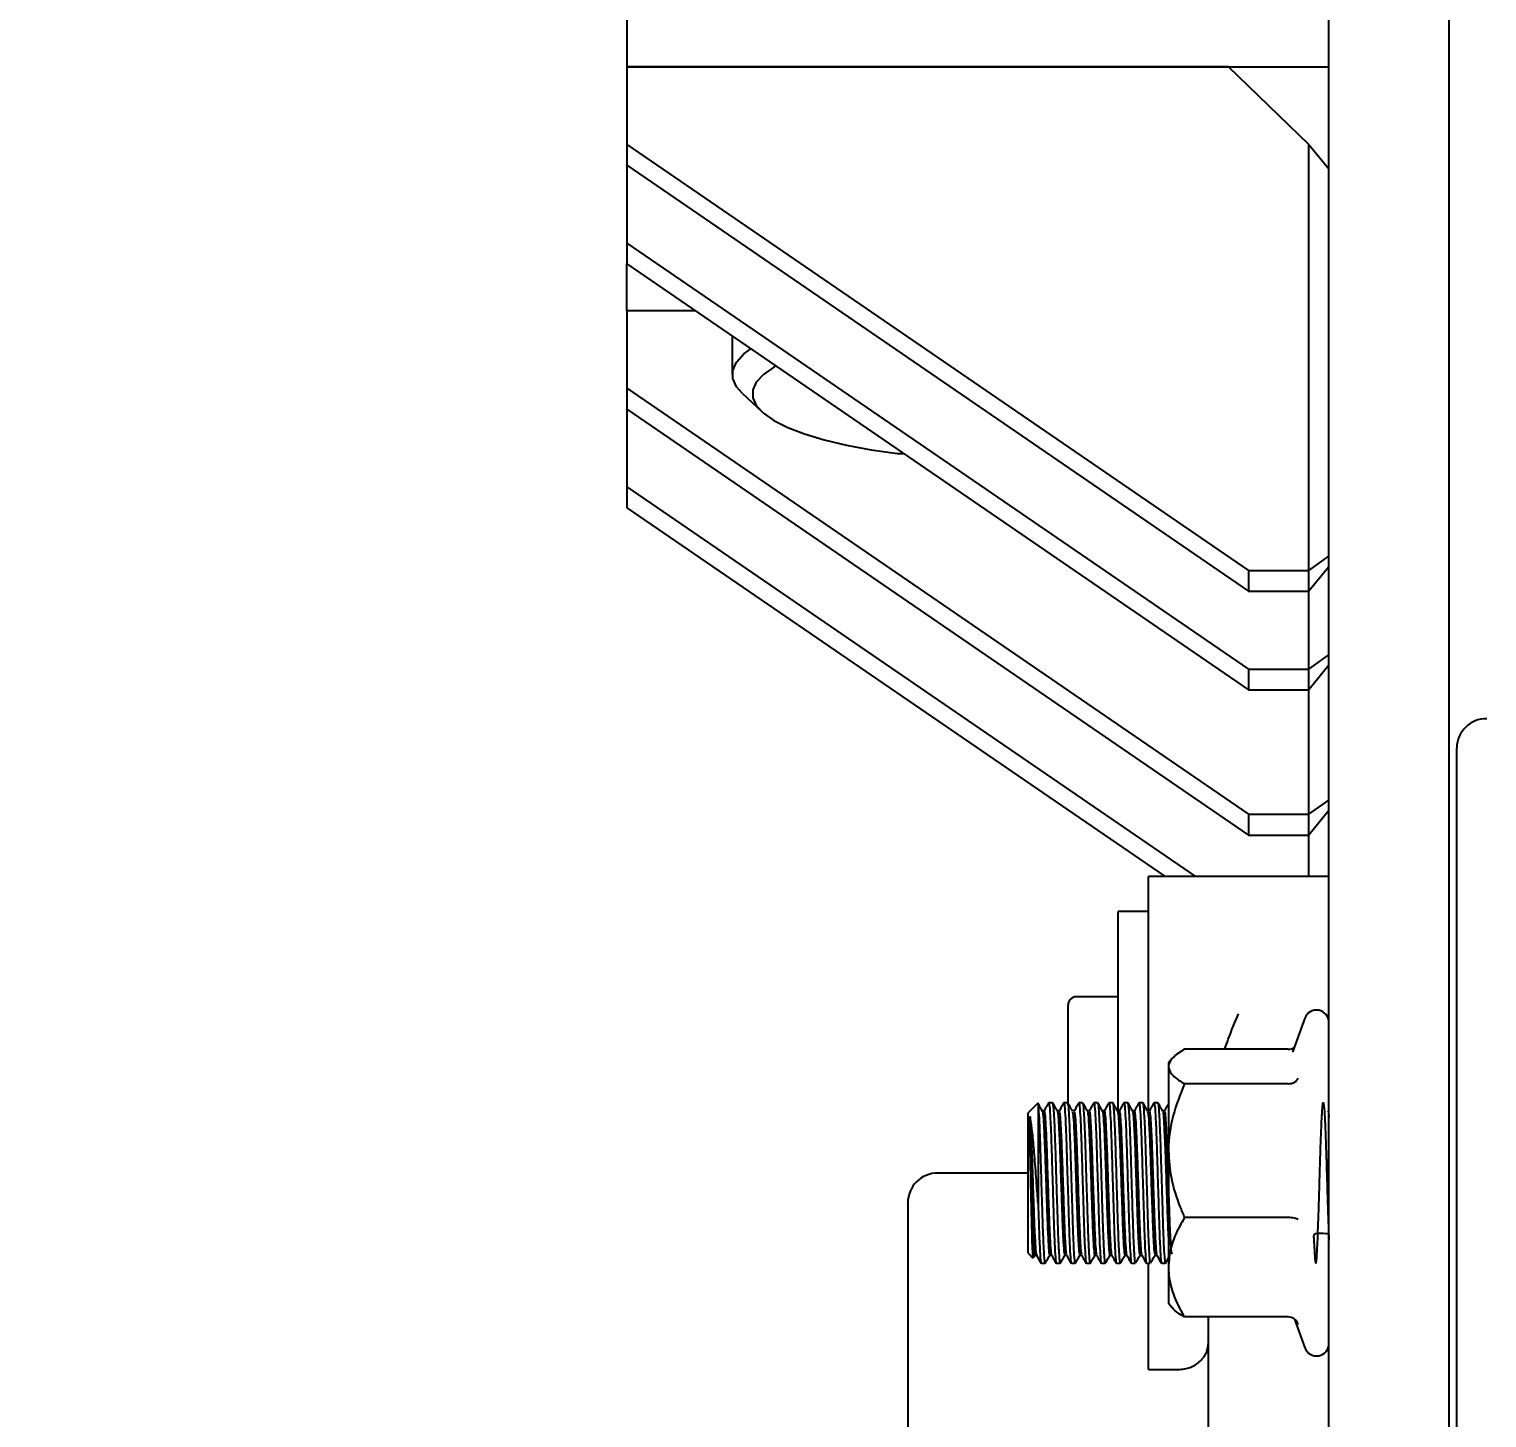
# Model space of a CAD drawing. Header units: millimetres. Extents: x 160 to 8396, y -16 to 5840.
# Drawn here: x 3137.6 to 3283, y 4856.1 to 4994.6 of the extents above; entities that cross this region are included whole.
import ezdxf

# ---------------------------------------------------------------- set-up
doc = ezdxf.new("R2010")
doc.units = ezdxf.units.MM
doc.header["$LTSCALE"] = 20
doc.styles.add('SLDTEXTSTYLE1', font='TXT', dxfattribs={"width": 0.605})
doc.dimstyles.new('SLDDIMSTYLE1', dxfattribs={"dimtxt": 70, "dimasz": 60, "dimexe": 0, "dimexo": 0.0625, "dimgap": 17.5, "dimtad": 2, "dimdec": 0, "dimrnd": 1e-09, "dimzin": 12, "dimdsep": 46, "dimtxsty": 'SLDTEXTSTYLE1', "dimsah": 1, "dimcen": 0.09, "dimadec": 0, "dimazin": 3, "dimtol": 1, "dimtfac": 1, "dimtdec": 3, "dimtofl": 0, "dimtmove": 0, "dimatfit": 3, "dimfxl": 0, "dimfrac": 2, "dimtolj": 1, "dimarcsym": 0})

# ---------------------------------------------------------------- blocks, each defined once
blk = doc.blocks.new('_D_9')
at = {"color": 7, "linetype": 'Continuous', "lineweight": 0}
for p, q in [((4574.2, 5069.25), (4574.2, 1335.28)), ((2992.21, 3609.87), (2992.21, 1335.28)), ((4574.2, 1355.28), (2992.21, 1355.28))]:
    blk.add_line(p, q, dxfattribs=at)
at = {"color": 7, "linetype": 'Continuous', "lineweight": 18}
for points in [[(2992.21, 1355.28), (3052.21, 1345.28), (3052.21, 1365.28)], [(4574.2, 1355.28), (4514.2, 1365.28), (4514.2, 1345.28)]]:
    blk.add_solid(points, dxfattribs=at)
at = {"color": 7, "linetype": 'Continuous', "lineweight": 18, "char_height": 70, "attachment_point": 1, "style": 'SLDTEXTSTYLE1'}
for s, insert in [('1582', (3644.82, 1445.51)), ('*', (3842.08, 1445.51))]:
    blk.add_mtext(s, dxfattribs=dict(at, insert=insert))

msp = doc.modelspace()

# ---------------------------------------------------------------- linework, layer by layer
at = {"color": 7, "linetype": 'Continuous', "lineweight": 25}
for p, q in [((3267.2, 4721.75), (3267.2, 5001.87)), ((3279.2, 4721.75), (3279.2, 5001.87)), ((3197.2, 5000.48), (3197.2, 4990.82)), ((3197.2, 4990.82), (3197.2, 4983.1)), ((3257.2, 4990.82), (3197.2, 4990.82)), ((3197.2, 4990.82), (3267.2, 4990.82)), ((3265.2, 4983.1), (3257.2, 4990.82)), ((3197.2, 4983.1), (3197.2, 4981.03)), ((3197.2, 4983.1), (3259.2, 4940.6)), ((3265.2, 4940.6), (3265.2, 4983.1)), ((3265.2, 4983.1), (3267.2, 4980.65)), ((3197.2, 4981.03), (3259.2, 4938.53)), ((3197.2, 4980.99), (3197.2, 4981.03)), ((3197.2, 4980.99), (3197.2, 4973.26)), ((3197.26, 4980.99), (3197.2, 4980.99)), ((3197.2, 4973.26), (3259.2, 4930.76)), ((3197.2, 4973.26), (3197.2, 4971.19)), ((3197.2, 4971.19), (3259.2, 4928.69)), ((3197.2, 4966.5), (3197.2, 4971.19)), ((3197.2, 4966.5), (3197.2, 4958.77)), ((3204.05, 4966.5), (3197.2, 4966.5)), ((3207.7, 4963.99), (3207.7, 4960.15)), ((3197.2, 4958.77), (3197.2, 4956.7)), ((3197.2, 4958.77), (3259.2, 4916.27)), ((3208.71, 4958.24), (3210.64, 4956.45)), ((3197.2, 4956.7), (3259.2, 4914.2)), ((3197.2, 4956.66), (3197.2, 4956.7)), ((3197.2, 4956.66), (3197.2, 4948.93)), ((3197.26, 4956.66), (3197.2, 4956.66)), ((3224.19, 4952.27), (3224.81, 4952.27)), ((3197.2, 4948.93), (3253.89, 4910.07)), ((3197.2, 4948.93), (3197.2, 4946.86)), ((3197.2, 4946.86), (3250.87, 4910.07)), ((3265.2, 4940.6), (3267.2, 4942.01)), ((3259.2, 4940.6), (3259.2, 4938.53)), ((3259.2, 4940.6), (3265.2, 4940.6)), ((3267.2, 4940.97), (3265.2, 4938.53)), ((3265.2, 4938.53), (3265.2, 4940.6)), ((3259.2, 4938.53), (3265.2, 4938.53)), ((3265.2, 4930.76), (3265.2, 4938.53)), ((3265.2, 4930.76), (3267.2, 4932.18)), ((3267.2, 4931.14), (3265.2, 4928.69)), ((3259.2, 4930.76), (3265.2, 4930.76)), ((3259.2, 4930.76), (3259.2, 4928.69)), ((3265.2, 4928.69), (3265.2, 4930.76)), ((3259.2, 4928.69), (3265.2, 4928.69)), ((3265.2, 4916.27), (3265.2, 4928.69)), ((3279.95, 4587.72), (3279.95, 4922.9)), ((3265.2, 4916.27), (3267.2, 4917.68)), ((3267.2, 4916.65), (3265.2, 4914.2)), ((3259.2, 4916.27), (3259.2, 4914.2)), ((3259.2, 4916.27), (3265.2, 4916.27)), ((3265.2, 4914.2), (3265.2, 4916.27)), ((3259.2, 4914.2), (3265.2, 4914.2)), ((3265.2, 4910.07), (3265.2, 4914.2)), ((3267.2, 4910.07), (3249.2, 4910.07)), ((3249.2, 4886.57), (3249.2, 4910.07)), ((3249.2, 4906.57), (3246.2, 4906.57)), ((3246.2, 4886.62), (3246.2, 4906.57)), ((3246.2, 4898.07), (3242, 4898.07)), ((3241.2, 4887.38), (3241.2, 4897.27)), ((3264.8, 4895.92), (3263.58, 4892.56)), ((3251.56, 4891.91), (3251.2, 4891.49)), ((3263.15, 4892.84), (3252.8, 4892.84)), ((3251.2, 4891.49), (3251.2, 4891.11)), ((3251.2, 4891.11), (3251.2, 4882.71)), ((3263.15, 4889.39), (3252.8, 4889.39)), ((3238.11, 4887.39), (3237.2, 4886.49)), ((3239.64, 4887.49), (3239.27, 4887.49)), ((3241.14, 4887.49), (3240.77, 4887.49)), ((3242.64, 4887.49), (3242.27, 4887.49)), ((3244.14, 4887.49), (3243.77, 4887.49)), ((3245.64, 4887.49), (3245.27, 4887.49)), ((3247.14, 4887.49), (3246.77, 4887.49)), ((3248.64, 4887.49), (3248.27, 4887.49)), ((3250.14, 4887.49), (3249.77, 4887.49)), ((3237.2, 4872.49), (3237.2, 4886.49)), ((3238.2, 4887.22), (3238.21, 4887.19)), ((3238.8, 4886.68), (3238.62, 4886.68)), ((3240.3, 4886.68), (3240.12, 4886.68)), ((3241.8, 4886.68), (3241.62, 4886.68)), ((3243.3, 4886.68), (3243.12, 4886.68)), ((3244.8, 4886.68), (3244.62, 4886.68)), ((3246.3, 4886.68), (3246.12, 4886.68)), ((3247.8, 4886.68), (3247.62, 4886.68)), ((3249.3, 4886.68), (3249.12, 4886.68)), ((3250.8, 4886.68), (3250.62, 4886.68)), ((3251.2, 4882.71), (3251.2, 4871.09)), ((3237.2, 4880.49), (3228.2, 4880.49)), ((3238.2, 4877.44), (3238.21, 4877.34)), ((3263.15, 4876.04), (3252.8, 4876.04)), ((3237.2, 4872.49), (3237.65, 4872.04)), ((3237.74, 4872.08), (3237.87, 4872.31)), ((3237.86, 4872.3), (3238.04, 4872.3)), ((3238.52, 4871.49), (3238.89, 4871.49)), ((3239.36, 4872.3), (3239.54, 4872.3)), ((3240.02, 4871.49), (3240.39, 4871.49)), ((3240.86, 4872.3), (3241.04, 4872.3)), ((3241.52, 4871.49), (3241.89, 4871.49)), ((3242.36, 4872.3), (3242.54, 4872.3)), ((3243.02, 4871.49), (3243.39, 4871.49)), ((3243.86, 4872.3), (3244.04, 4872.3)), ((3244.52, 4871.49), (3244.89, 4871.49)), ((3245.36, 4872.3), (3245.54, 4872.3)), ((3246.02, 4871.49), (3246.39, 4871.49)), ((3246.86, 4872.3), (3247.04, 4872.3)), ((3247.52, 4871.49), (3247.89, 4871.49)), ((3248.36, 4872.3), (3248.54, 4872.3)), ((3249.02, 4871.49), (3249.39, 4871.49)), ((3249.2, 4860.89), (3249.2, 4871.49)), ((3249.86, 4872.3), (3250.04, 4872.3)), ((3250.52, 4871.49), (3250.89, 4871.49)), ((3251.2, 4871.09), (3251.2, 4867.49)), ((3251.2, 4867.49), (3251.56, 4867.07)), ((3263.15, 4866.14), (3252.8, 4866.14)), ((3255.2, 4797.13), (3255.2, 4866.14)), ((3263.76, 4865.92), (3264.8, 4863.05)), ((3249.2, 4860.89), (3252.2, 4860.89))]:
    msp.add_line(p, q, dxfattribs=at)
at = {"color": 7, "linetype": 'Continuous', "lineweight": 25, "flags": 128}
for points in [[(3208.71, 4958.24), (3208.12, 4958.91), (3207.75, 4959.74), (3207.75, 4960.56), (3208.12, 4961.39), (3208.86, 4962.19), (3209.56, 4962.72)], [(3212.07, 4961), (3211.86, 4960.87), (3210.81, 4960.14), (3210.1, 4959.38), (3209.75, 4958.61), (3209.75, 4957.83), (3210.1, 4957.05), (3210.81, 4956.29), (3211.86, 4955.56), (3213.23, 4954.87), (3214.92, 4954.22), (3216.88, 4953.63), (3219.11, 4953.1), (3221.55, 4952.64), (3224.19, 4952.27)]]:
    msp.add_lwpolyline(points, dxfattribs=at)
at = {"color": 7, "linetype": 'Continuous', "lineweight": 25}
for centre, radius, start, end in [((3282.9, 4922.85), 2.95, 89.0242, 178.9898), ((3242, 4897.27), 0.8, 90, 180), ((3265.97, 4895.5), 1.24, 0, 160), ((3228.2, 4877.49), 3, 90, 180), ((3265.97, 4863.48), 1.24, 200, 0)]:
    msp.add_arc(centre, radius, start, end, dxfattribs=at)
for points, knots in [([(3256.81, 4892.84), (3256.93, 4893.17), (3257.35, 4894.37), (3257.83, 4895.53), (3258.18, 4896.36)], [0, 0, 0, 0, 0.275969, 1, 1, 1, 1]), ([(3252.8, 4892.84), (3252.38, 4892.57), (3251.53, 4892.02), (3251.21, 4891.43), (3251.2, 4891.12), (3251.2, 4891.11)], [0, 0, 0, 0, 0.484341, 0.986327, 1, 1, 1, 1]), ([(3263.15, 4892.84), (3263.25, 4892.85), (3263.46, 4892.87), (3263.67, 4892.97), (3263.75, 4893.05), (3263.76, 4893.06)], [0, 0, 0, 0, 0.47467, 0.947393, 1, 1, 1, 1]), ([(3251.2, 4891.11), (3251.26, 4890.87), (3251.39, 4890.38), (3252.11, 4889.81), (3252.65, 4889.48), (3252.8, 4889.39)], [0, 0, 0, 0, 0.4062912, 0.8272677, 1, 1, 1, 1]), ([(3252.8, 4889.39), (3252.38, 4888.35), (3251.53, 4886.24), (3251.21, 4883.93), (3251.2, 4882.75), (3251.2, 4882.71)], [0, 0, 0, 0, 0.484341, 0.9863269, 1, 1, 1, 1]), ([(3263.15, 4889.39), (3263.25, 4889.4), (3263.47, 4889.41), (3263.76, 4889.53), (3263.99, 4889.71), (3264.11, 4889.86), (3264.15, 4889.94), (3264.15, 4889.94)], [0, 0, 0, 0, 0.236115, 0.471262, 0.732239, 0.995156, 1, 1, 1, 1]), ([(3238.62, 4886.67), (3238.54, 4886.8), (3238.38, 4887.08), (3238.23, 4887.35), (3238.15, 4887.49)], [0, 0, 0, 0, 0.4999765, 1, 1, 1, 1]), ([(3238.16, 4887.34), (3238.17, 4887.38), (3238.18, 4887.45), (3238.2, 4887.29), (3238.2, 4887.22)], [0, 0, 0, 0, 0.544607, 1, 1, 1, 1]), ([(3239.27, 4887.48), (3239.2, 4887.35), (3239.04, 4887.08), (3238.88, 4886.81), (3238.8, 4886.67)], [0, 0, 0, 0, 0.49995, 1, 1, 1, 1]), ([(3239.27, 4887.42), (3239.27, 4887.44), (3239.3, 4887.57), (3239.36, 4886.97), (3239.44, 4885.62), (3239.52, 4883.56), (3239.59, 4881.08), (3239.66, 4878.93), (3239.72, 4877.05), (3239.77, 4875.27), (3239.84, 4873.35), (3239.92, 4872.01), (3239.98, 4871.41), (3240.01, 4871.54), (3240.02, 4871.56)], [0, 0, 0, 0, 0.0205018, 0.1255115, 0.2284683, 0.333705, 0.4369741, 0.5415349, 0.5864419, 0.6668103, 0.7707027, 0.8757126, 0.9786693, 1, 1, 1, 1]), ([(3240.12, 4886.66), (3240.05, 4886.8), (3239.89, 4887.07), (3239.73, 4887.35), (3239.65, 4887.48)], [0, 0, 0, 0, 0.499969, 1, 1, 1, 1]), ([(3239.65, 4887.41), (3239.68, 4887.35), (3239.7, 4887.25), (3239.74, 4886.76), (3239.77, 4886.35), (3239.81, 4885.68), (3239.85, 4884.71), (3239.89, 4883.48), (3239.93, 4882.44), (3239.96, 4881.34), (3240, 4879.84), (3240.06, 4878.11), (3240.11, 4876.43), (3240.16, 4875.01), (3240.2, 4873.98), (3240.23, 4873.3), (3240.25, 4872.9), (3240.29, 4872.21), (3240.34, 4871.55), (3240.38, 4871.58), (3240.39, 4871.59)], [0, 0, 0, 0, 0.086121, 0.1215556, 0.1569904, 0.1924405, 0.266097, 0.3261829, 0.372672, 0.4055692, 0.4664116, 0.5574484, 0.6144454, 0.6790104, 0.7511346, 0.7769079, 0.8035251, 0.8309862, 0.9366858, 1, 1, 1, 1]), ([(3240.77, 4887.48), (3240.7, 4887.35), (3240.54, 4887.08), (3240.38, 4886.81), (3240.3, 4886.67)], [0, 0, 0, 0, 0.4998917, 1, 1, 1, 1]), ([(3240.77, 4887.42), (3240.77, 4887.44), (3240.8, 4887.57), (3240.86, 4886.97), (3240.94, 4885.62), (3241.02, 4883.56), (3241.09, 4881.08), (3241.16, 4878.93), (3241.22, 4877.05), (3241.27, 4875.27), (3241.34, 4873.35), (3241.42, 4872.01), (3241.48, 4871.41), (3241.51, 4871.54), (3241.52, 4871.56)], [0, 0, 0, 0, 0.020502, 0.125512, 0.228468, 0.333705, 0.436974, 0.541535, 0.586442, 0.66681, 0.770703, 0.875713, 0.978669, 1, 1, 1, 1]), ([(3241.62, 4886.67), (3241.54, 4886.8), (3241.39, 4887.08), (3241.23, 4887.35), (3241.15, 4887.49)], [0, 0, 0, 0, 0.4999642, 1, 1, 1, 1]), ([(3241.15, 4887.38), (3241.17, 4887.36), (3241.21, 4887.29), (3241.28, 4886.23), (3241.36, 4884.45), (3241.42, 4882.57), (3241.47, 4881.09), (3241.51, 4879.78), (3241.56, 4878.03), (3241.63, 4875.86), (3241.7, 4873.78), (3241.78, 4872.17), (3241.85, 4871.48), (3241.88, 4871.52), (3241.89, 4871.53)], [0, 0, 0, 0, 0.068651, 0.17434, 0.280029, 0.38572, 0.428164, 0.465517, 0.547316, 0.638719, 0.739705, 0.850254, 0.970339, 1, 1, 1, 1]), ([(3242.27, 4887.48), (3242.2, 4887.35), (3242.04, 4887.08), (3241.88, 4886.81), (3241.8, 4886.67)], [0, 0, 0, 0, 0.499833, 1, 1, 1, 1]), ([(3242.27, 4887.42), (3242.27, 4887.44), (3242.3, 4887.57), (3242.36, 4886.97), (3242.44, 4885.62), (3242.52, 4883.56), (3242.59, 4881.08), (3242.66, 4878.93), (3242.72, 4877.05), (3242.77, 4875.27), (3242.84, 4873.35), (3242.92, 4872.01), (3242.98, 4871.41), (3243.01, 4871.54), (3243.02, 4871.56)], [0, 0, 0, 0, 0.0205018, 0.1255115, 0.2284683, 0.333705, 0.4369741, 0.5415349, 0.5864419, 0.6668103, 0.7707027, 0.8757126, 0.9786693, 1, 1, 1, 1]), ([(3242.64, 4887.39), (3242.66, 4887.4), (3242.7, 4887.43), (3242.75, 4886.67), (3242.81, 4885.62), (3242.86, 4884.34), (3242.92, 4882.84), (3242.96, 4881.27), (3243.01, 4879.58), (3243.08, 4877.38), (3243.14, 4875.63), (3243.17, 4874.66), (3243.18, 4874.28), (3243.2, 4873.9), (3243.22, 4873.52), (3243.25, 4872.72), (3243.31, 4871.84), (3243.37, 4871.35), (3243.4, 4871.53), (3243.4, 4871.56)], [0, 0, 0, 0, 0.061109, 0.163552, 0.219852, 0.278544, 0.374494, 0.420827, 0.4724, 0.575204, 0.676751, 0.693785, 0.716186, 0.73359, 0.754889, 0.780054, 0.880158, 0.981875, 1, 1, 1, 1]), ([(3243.12, 4886.67), (3243.04, 4886.81), (3242.88, 4887.08), (3242.73, 4887.35), (3242.65, 4887.49)], [0, 0, 0, 0, 0.499971, 1, 1, 1, 1]), ([(3243.77, 4887.48), (3243.7, 4887.35), (3243.54, 4887.08), (3243.38, 4886.81), (3243.3, 4886.67)], [0, 0, 0, 0, 0.499775, 1, 1, 1, 1]), ([(3243.77, 4887.42), (3243.77, 4887.44), (3243.8, 4887.57), (3243.86, 4886.97), (3243.94, 4885.62), (3244.02, 4883.56), (3244.09, 4881.08), (3244.16, 4878.93), (3244.22, 4877.05), (3244.27, 4875.27), (3244.34, 4873.35), (3244.42, 4872.01), (3244.48, 4871.41), (3244.51, 4871.54), (3244.52, 4871.56)], [0, 0, 0, 0, 0.020502, 0.125512, 0.228468, 0.333705, 0.436974, 0.541535, 0.586442, 0.66681, 0.770703, 0.875713, 0.978669, 1, 1, 1, 1]), ([(3244.62, 4886.66), (3244.54, 4886.8), (3244.39, 4887.07), (3244.23, 4887.35), (3244.15, 4887.48)], [0, 0, 0, 0, 0.499974, 1, 1, 1, 1]), ([(3244.15, 4887.4), (3244.16, 4887.41), (3244.19, 4887.48), (3244.25, 4886.78), (3244.33, 4885.34), (3244.39, 4883.54), (3244.45, 4881.84), (3244.5, 4880.1), (3244.56, 4877.89), (3244.62, 4876.1), (3244.65, 4875.14), (3244.66, 4874.87), (3244.68, 4874.37), (3244.71, 4873.59), (3244.76, 4872.71), (3244.81, 4871.88), (3244.86, 4871.39), (3244.89, 4871.56), (3244.9, 4871.6)], [0, 0, 0, 0, 0.0234901, 0.1276078, 0.2219752, 0.3322288, 0.3885255, 0.4401676, 0.5444269, 0.6477359, 0.6649198, 0.6794649, 0.6867703, 0.7392533, 0.8041914, 0.8561586, 0.9597458, 1, 1, 1, 1]), ([(3245.27, 4887.48), (3245.2, 4887.35), (3245.04, 4887.08), (3244.88, 4886.81), (3244.8, 4886.67)], [0, 0, 0, 0, 0.499717, 1, 1, 1, 1]), ([(3245.27, 4887.42), (3245.27, 4887.44), (3245.3, 4887.57), (3245.36, 4886.97), (3245.44, 4885.62), (3245.52, 4883.56), (3245.59, 4881.08), (3245.66, 4878.93), (3245.72, 4877.05), (3245.77, 4875.27), (3245.84, 4873.35), (3245.92, 4872.01), (3245.98, 4871.41), (3246.01, 4871.54), (3246.02, 4871.56)], [0, 0, 0, 0, 0.020502, 0.125512, 0.228468, 0.333705, 0.436974, 0.541535, 0.586442, 0.66681, 0.770703, 0.875713, 0.978669, 1, 1, 1, 1]), ([(3246.12, 4886.66), (3246.05, 4886.8), (3245.89, 4887.07), (3245.73, 4887.35), (3245.65, 4887.48)], [0, 0, 0, 0, 0.499966, 1, 1, 1, 1]), ([(3245.66, 4887.41), (3245.66, 4887.42), (3245.68, 4887.43), (3245.71, 4887.16), (3245.75, 4886.68), (3245.8, 4885.85), (3245.85, 4884.72), (3245.89, 4883.62), (3245.92, 4882.68), (3245.94, 4881.91), (3245.98, 4880.81), (3246.03, 4879.03), (3246.09, 4876.94), (3246.14, 4875.41), (3246.18, 4874.49), (3246.21, 4873.56), (3246.26, 4872.6), (3246.31, 4871.86), (3246.36, 4871.52), (3246.38, 4871.52), (3246.39, 4871.52)], [0, 0, 0, 0, 0.029173, 0.078174, 0.122614, 0.199784, 0.265438, 0.319555, 0.362117, 0.393112, 0.419109, 0.500166, 0.60858, 0.673305, 0.708297, 0.745015, 0.824466, 0.896413, 0.960848, 1, 1, 1, 1]), ([(3246.77, 4887.48), (3246.7, 4887.35), (3246.54, 4887.08), (3246.38, 4886.81), (3246.3, 4886.67)], [0, 0, 0, 0, 0.499659, 1, 1, 1, 1]), ([(3246.77, 4887.42), (3246.77, 4887.44), (3246.8, 4887.57), (3246.86, 4886.97), (3246.94, 4885.62), (3247.02, 4883.56), (3247.09, 4881.08), (3247.16, 4878.93), (3247.22, 4877.05), (3247.27, 4875.27), (3247.34, 4873.35), (3247.42, 4872.01), (3247.48, 4871.41), (3247.51, 4871.54), (3247.52, 4871.56)], [0, 0, 0, 0, 0.020502, 0.125512, 0.228468, 0.333705, 0.436974, 0.541535, 0.586442, 0.66681, 0.770703, 0.875713, 0.978669, 1, 1, 1, 1]), ([(3247.62, 4886.67), (3247.54, 4886.8), (3247.38, 4887.08), (3247.23, 4887.35), (3247.15, 4887.49)], [0, 0, 0, 0, 0.499966, 1, 1, 1, 1]), ([(3247.15, 4887.43), (3247.17, 4887.36), (3247.2, 4887.27), (3247.24, 4886.76), (3247.27, 4886.35), (3247.31, 4885.68), (3247.35, 4884.71), (3247.39, 4883.48), (3247.43, 4882.44), (3247.46, 4881.34), (3247.5, 4879.84), (3247.56, 4878.11), (3247.61, 4876.43), (3247.66, 4875.01), (3247.7, 4873.98), (3247.73, 4873.3), (3247.75, 4872.9), (3247.79, 4872.21), (3247.84, 4871.55), (3247.88, 4871.58), (3247.89, 4871.59)], [0, 0, 0, 0, 0.090371, 0.125644, 0.160917, 0.196241, 0.26958, 0.329385, 0.375629, 0.408363, 0.468879, 0.559485, 0.616228, 0.680512, 0.752329, 0.777994, 0.8045, 0.831847, 0.937066, 1, 1, 1, 1]), ([(3248.27, 4887.48), (3248.2, 4887.35), (3248.04, 4887.08), (3247.88, 4886.81), (3247.8, 4886.67)], [0, 0, 0, 0, 0.499602, 1, 1, 1, 1]), ([(3248.27, 4887.42), (3248.27, 4887.44), (3248.3, 4887.57), (3248.36, 4886.97), (3248.44, 4885.62), (3248.52, 4883.56), (3248.59, 4881.08), (3248.66, 4878.93), (3248.72, 4877.05), (3248.77, 4875.27), (3248.84, 4873.35), (3248.92, 4872.01), (3248.98, 4871.41), (3249.01, 4871.54), (3249.02, 4871.56)], [0, 0, 0, 0, 0.020502, 0.125512, 0.228468, 0.333705, 0.436974, 0.541535, 0.586442, 0.66681, 0.770703, 0.875713, 0.978669, 1, 1, 1, 1]), ([(3249.12, 4886.67), (3249.04, 4886.8), (3248.88, 4887.08), (3248.73, 4887.35), (3248.65, 4887.49)], [0, 0, 0, 0, 0.4999757, 1, 1, 1, 1]), ([(3248.65, 4887.38), (3248.67, 4887.36), (3248.71, 4887.29), (3248.78, 4886.23), (3248.86, 4884.45), (3248.92, 4882.66), (3248.96, 4881.28), (3249, 4880.16), (3249.04, 4878.8), (3249.08, 4877.41), (3249.11, 4876.45), (3249.13, 4875.8), (3249.15, 4875.23), (3249.19, 4874.13), (3249.25, 4872.73), (3249.32, 4871.64), (3249.37, 4871.58), (3249.39, 4871.56)], [0, 0, 0, 0, 0.069764, 0.175252, 0.280742, 0.386233, 0.415729, 0.45499, 0.524083, 0.580775, 0.625046, 0.647656, 0.668907, 0.70426, 0.809903, 0.91555, 1, 1, 1, 1]), ([(3249.77, 4887.48), (3249.7, 4887.35), (3249.54, 4887.08), (3249.38, 4886.81), (3249.3, 4886.67)], [0, 0, 0, 0, 0.4995442, 1, 1, 1, 1]), ([(3249.77, 4887.42), (3249.77, 4887.44), (3249.8, 4887.57), (3249.86, 4886.97), (3249.94, 4885.62), (3250.02, 4883.56), (3250.09, 4881.08), (3250.16, 4878.93), (3250.22, 4877.05), (3250.27, 4875.27), (3250.34, 4873.35), (3250.42, 4872.01), (3250.48, 4871.41), (3250.51, 4871.54), (3250.52, 4871.56)], [0, 0, 0, 0, 0.020502, 0.125512, 0.228468, 0.333705, 0.436974, 0.541535, 0.586442, 0.66681, 0.770703, 0.875713, 0.978669, 1, 1, 1, 1]), ([(3250.62, 4886.66), (3250.55, 4886.8), (3250.39, 4887.07), (3250.23, 4887.35), (3250.15, 4887.48)], [0, 0, 0, 0, 0.49997, 1, 1, 1, 1]), ([(3250.16, 4887.45), (3250.16, 4887.45), (3250.17, 4887.46), (3250.2, 4887.29), (3250.23, 4886.96), (3250.28, 4886.25), (3250.34, 4884.85), (3250.41, 4882.94), (3250.47, 4881.1), (3250.52, 4879.55), (3250.56, 4878.06), (3250.6, 4876.87), (3250.63, 4875.89), (3250.67, 4874.56), (3250.73, 4873.02), (3250.8, 4872.09), (3250.83, 4871.75), (3250.84, 4871.67), (3250.85, 4871.63), (3250.85, 4871.61), (3250.85, 4871.61), (3250.85, 4871.6), (3250.85, 4871.6), (3250.85, 4871.6), (3250.85, 4871.6), (3250.85, 4871.6), (3250.85, 4871.6), (3250.85, 4871.6), (3250.85, 4871.6), (3250.85, 4871.6), (3250.85, 4871.59), (3250.86, 4871.55), (3250.88, 4871.48), (3250.89, 4871.5), (3250.9, 4871.52)], [0, 0, 0, 0, 0.012711, 0.056668, 0.096799, 0.148814, 0.252498, 0.356447, 0.413299, 0.482425, 0.541578, 0.590743, 0.629909, 0.669568, 0.773922, 0.877645, 0.903441, 0.916341, 0.922791, 0.926016, 0.927629, 0.928435, 0.928838, 0.92904, 0.929141, 0.929191, 0.929216, 0.929218, 0.929218, 0.929219, 0.929224, 0.933445, 0.963358, 1, 1, 1, 1]), ([(3251.27, 4887.48), (3251.2, 4887.35), (3251.04, 4887.08), (3250.88, 4886.81), (3250.8, 4886.67)], [0, 0, 0, 0, 0.499487, 1, 1, 1, 1]), ([(3267.18, 4874.41), (3266.48, 4874.48), (3265.57, 4874.58), (3265.72, 4873.88), (3265.71, 4873.52), (3265.76, 4872.72), (3265.81, 4871.8), (3265.89, 4871.34), (3265.96, 4871.69), (3266.01, 4872.36), (3266.05, 4873.12), (3266.1, 4874.37), (3266.16, 4876.06), (3266.22, 4877.85), (3266.27, 4879.49), (3266.31, 4880.89), (3266.34, 4881.92), (3266.38, 4883.18), (3266.44, 4884.87), (3266.52, 4886.54), (3266.59, 4887.48), (3266.67, 4887.56), (3266.73, 4886.96), (3266.78, 4886.23), (3266.81, 4885.63), (3266.84, 4884.79), (3266.88, 4883.78), (3266.91, 4882.85), (3266.93, 4882.21), (3266.95, 4881.81), (3266.96, 4881.5), (3266.97, 4880.95), (3267, 4879.96), (3267.05, 4878.32), (3267.11, 4876.26), (3267.17, 4874.66), (3267.2, 4873.94), (3267.2, 4873.8)], [0, 0, 0, 0, 0.028768, 0.037257, 0.047643, 0.059857, 0.108433, 0.157893, 0.208234, 0.233825, 0.255019, 0.29089, 0.338532, 0.366867, 0.398159, 0.432404, 0.447088, 0.459575, 0.509317, 0.559059, 0.6088, 0.658592, 0.708447, 0.725132, 0.744713, 0.766419, 0.79439, 0.816887, 0.826085, 0.833933, 0.840811, 0.8448, 0.866617, 0.897809, 0.938348, 0.988194, 1, 1, 1, 1]), ([(3238.2, 4877.44), (3238.15, 4878.11), (3238.07, 4879.21), (3237.96, 4880.74), (3237.87, 4881.96), (3237.78, 4883.08), (3237.69, 4884.07), (3237.55, 4885.26), (3237.46, 4885.78), (3237.39, 4886.13)], [0, 0, 0, 0, 0.183343, 0.303846, 0.421511, 0.535307, 0.649103, 0.762899, 1, 1, 1, 1]), ([(3237.39, 4886.13), (3237.39, 4886.08), (3237.39, 4885.94), (3237.39, 4885.63), (3237.39, 4885.21), (3237.39, 4884.72), (3237.39, 4884.18), (3237.39, 4883.58), (3237.39, 4882.94), (3237.39, 4882.48), (3237.39, 4882.25)], [0, 0, 0, 0, 0.066476, 0.199564, 0.332652, 0.46574, 0.598828, 0.731916, 0.865214, 1, 1, 1, 1]), ([(3237.39, 4886.13), (3237.4, 4886.07), (3237.43, 4885.69), (3237.48, 4884.66), (3237.57, 4882.73), (3237.64, 4880.44), (3237.72, 4878.06), (3237.8, 4875.83), (3237.87, 4873.97), (3237.96, 4872.77), (3238.01, 4872.23), (3238.04, 4872.34), (3238.05, 4872.36)], [0, 0, 0, 0, 0.0248532, 0.1428708, 0.2631369, 0.3807962, 0.5008036, 0.6195319, 0.7382612, 0.8582682, 0.9759277, 1, 1, 1, 1]), ([(3238.2, 4887.19), (3238.2, 4886.96), (3238.2, 4886.38), (3238.2, 4884.47), (3238.2, 4881.62), (3238.2, 4879.12), (3238.2, 4877.77), (3238.2, 4877.44)], [0, 0, 0, 0, 0.160089, 0.412496, 0.664904, 0.917312, 1, 1, 1, 1]), ([(3238.2, 4887.19), (3238.21, 4887.09), (3238.25, 4886.73), (3238.32, 4885.61), (3238.38, 4883.9), (3238.43, 4882.38), (3238.47, 4880.97), (3238.53, 4879.04), (3238.59, 4876.95), (3238.64, 4875.41), (3238.68, 4874.49), (3238.71, 4873.57), (3238.76, 4872.6), (3238.81, 4871.86), (3238.86, 4871.52), (3238.88, 4871.52), (3238.89, 4871.52)], [0, 0, 0, 0, 0.041005, 0.154983, 0.268949, 0.326117, 0.374318, 0.461554, 0.578306, 0.648029, 0.685728, 0.725288, 0.810954, 0.888511, 0.957948, 1, 1, 1, 1]), ([(3238.61, 4886.62), (3238.61, 4886.64), (3238.65, 4886.75), (3238.71, 4886.21), (3238.78, 4885), (3238.86, 4883.15), (3238.94, 4880.92), (3239.02, 4878.53), (3239.1, 4876.25), (3239.17, 4874.3), (3239.25, 4872.96), (3239.31, 4872.29), (3239.35, 4872.37), (3239.36, 4872.39)], [0, 0, 0, 0, 0.0204356, 0.1255219, 0.2285528, 0.3338664, 0.43721, 0.5418467, 0.646482, 0.7498268, 0.8551401, 0.9581706, 1, 1, 1, 1]), ([(3238.8, 4886.62), (3238.8, 4886.64), (3238.83, 4886.75), (3238.89, 4886.21), (3238.97, 4885), (3239.05, 4883.15), (3239.12, 4880.92), (3239.2, 4878.53), (3239.28, 4876.26), (3239.36, 4874.3), (3239.44, 4872.97), (3239.49, 4872.32), (3239.52, 4872.37), (3239.53, 4872.38)], [0, 0, 0, 0, 0.020992, 0.128572, 0.234048, 0.34186, 0.447656, 0.554775, 0.661894, 0.767691, 0.875503, 0.980978, 1, 1, 1, 1]), ([(3240.12, 4886.6), (3240.15, 4886.54), (3240.19, 4886.39), (3240.26, 4885.28), (3240.35, 4883.56), (3240.42, 4881.38), (3240.5, 4879.01), (3240.58, 4876.69), (3240.65, 4874.66), (3240.74, 4873.17), (3240.8, 4872.36), (3240.84, 4872.38), (3240.86, 4872.39)], [0, 0, 0, 0, 0.086428, 0.19152, 0.29871, 0.404757, 0.510806, 0.617995, 0.723088, 0.83051, 0.935921, 1, 1, 1, 1]), ([(3240.3, 4886.68), (3240.32, 4886.6), (3240.38, 4886.45), (3240.45, 4885.28), (3240.53, 4883.56), (3240.61, 4881.38), (3240.69, 4879.01), (3240.77, 4876.69), (3240.84, 4874.65), (3240.92, 4873.18), (3240.98, 4872.4), (3241.02, 4872.41), (3241.03, 4872.41)], [0, 0, 0, 0, 0.1072791, 0.2127313, 0.3202888, 0.426698, 0.5331107, 0.6406667, 0.7461195, 0.8539086, 0.9596808, 1, 1, 1, 1]), ([(3241.62, 4886.57), (3241.64, 4886.55), (3241.68, 4886.5), (3241.75, 4885.55), (3241.83, 4883.95), (3241.91, 4881.84), (3241.98, 4879.48), (3242.07, 4877.14), (3242.14, 4875.03), (3242.22, 4873.42), (3242.29, 4872.44), (3242.34, 4872.38), (3242.36, 4872.36)], [0, 0, 0, 0, 0.067282, 0.172409, 0.278854, 0.385295, 0.490426, 0.597557, 0.702367, 0.809269, 0.915029, 1, 1, 1, 1]), ([(3241.8, 4886.59), (3241.82, 4886.57), (3241.87, 4886.52), (3241.94, 4885.55), (3242.02, 4883.95), (3242.1, 4881.84), (3242.17, 4879.48), (3242.25, 4877.14), (3242.33, 4875.03), (3242.41, 4873.43), (3242.47, 4872.49), (3242.51, 4872.43), (3242.53, 4872.41)], [0, 0, 0, 0, 0.076886, 0.183669, 0.29179, 0.399907, 0.506693, 0.615512, 0.721972, 0.830558, 0.937983, 1, 1, 1, 1]), ([(3243.12, 4886.57), (3243.13, 4886.58), (3243.17, 4886.59), (3243.23, 4885.8), (3243.31, 4884.32), (3243.39, 4882.29), (3243.47, 4879.96), (3243.55, 4877.6), (3243.62, 4875.43), (3243.7, 4873.67), (3243.78, 4872.62), (3243.83, 4872.17), (3243.86, 4872.3), (3243.86, 4872.3)], [0, 0, 0, 0, 0.048221, 0.153753, 0.259291, 0.365961, 0.470546, 0.577448, 0.682348, 0.788564, 0.894776, 0.999681, 1, 1, 1, 1]), ([(3243.3, 4886.58), (3243.31, 4886.59), (3243.36, 4886.62), (3243.42, 4885.8), (3243.5, 4884.32), (3243.58, 4882.29), (3243.65, 4879.96), (3243.74, 4877.6), (3243.81, 4875.42), (3243.89, 4873.7), (3243.96, 4872.59), (3244.01, 4872.45), (3244.03, 4872.38)], [0, 0, 0, 0, 0.064749, 0.171051, 0.277359, 0.384807, 0.490155, 0.597837, 0.703503, 0.810493, 0.91748, 1, 1, 1, 1]), ([(3244.62, 4886.6), (3244.63, 4886.61), (3244.66, 4886.66), (3244.72, 4886.01), (3244.8, 4884.67), (3244.88, 4882.72), (3244.95, 4880.44), (3245.03, 4878.06), (3245.11, 4875.83), (3245.19, 4873.98), (3245.27, 4872.76), (3245.33, 4872.21), (3245.36, 4872.37), (3245.37, 4872.41)], [0, 0, 0, 0, 0.022184, 0.12667, 0.229871, 0.335036, 0.437921, 0.542862, 0.646679, 0.750504, 0.855442, 0.958328, 1, 1, 1, 1]), ([(3244.8, 4886.58), (3244.81, 4886.61), (3244.84, 4886.69), (3244.91, 4886.02), (3244.98, 4884.67), (3245.07, 4882.72), (3245.14, 4880.44), (3245.22, 4878.06), (3245.3, 4875.83), (3245.37, 4873.97), (3245.46, 4872.77), (3245.51, 4872.23), (3245.54, 4872.34), (3245.55, 4872.36)], [0, 0, 0, 0, 0.041829, 0.146452, 0.249789, 0.355091, 0.458111, 0.563189, 0.667142, 0.771103, 0.876177, 0.979198, 1, 1, 1, 1]), ([(3246.11, 4886.62), (3246.11, 4886.64), (3246.15, 4886.75), (3246.21, 4886.21), (3246.28, 4885), (3246.36, 4883.15), (3246.44, 4880.91), (3246.52, 4878.53), (3246.6, 4876.25), (3246.67, 4874.3), (3246.75, 4872.96), (3246.81, 4872.29), (3246.85, 4872.37), (3246.86, 4872.39)], [0, 0, 0, 0, 0.020484, 0.125559, 0.228582, 0.333887, 0.43722, 0.54185, 0.646474, 0.749812, 0.855116, 0.958137, 1, 1, 1, 1]), ([(3246.3, 4886.62), (3246.3, 4886.64), (3246.33, 4886.75), (3246.39, 4886.21), (3246.47, 4885), (3246.55, 4883.15), (3246.62, 4880.91), (3246.7, 4878.53), (3246.78, 4876.25), (3246.86, 4874.3), (3246.94, 4872.97), (3246.99, 4872.32), (3247.02, 4872.37), (3247.03, 4872.38)], [0, 0, 0, 0, 0.021043, 0.128622, 0.234098, 0.341912, 0.447706, 0.554828, 0.661944, 0.767744, 0.875556, 0.981031, 1, 1, 1, 1]), ([(3247.62, 4886.62), (3247.64, 4886.55), (3247.69, 4886.41), (3247.76, 4885.28), (3247.85, 4883.56), (3247.92, 4881.38), (3248, 4879), (3248.08, 4876.69), (3248.15, 4874.65), (3248.24, 4873.17), (3248.3, 4872.36), (3248.34, 4872.38), (3248.36, 4872.39)], [0, 0, 0, 0, 0.090618, 0.195218, 0.301907, 0.407453, 0.513009, 0.619694, 0.724296, 0.831214, 0.936129, 1, 1, 1, 1]), ([(3247.8, 4886.68), (3247.82, 4886.6), (3247.88, 4886.45), (3247.95, 4885.28), (3248.03, 4883.56), (3248.11, 4881.38), (3248.19, 4879), (3248.27, 4876.69), (3248.34, 4874.65), (3248.42, 4873.18), (3248.48, 4872.4), (3248.52, 4872.41), (3248.53, 4872.41)], [0, 0, 0, 0, 0.107557, 0.212984, 0.320517, 0.426897, 0.533288, 0.640816, 0.746245, 0.854008, 0.959753, 1, 1, 1, 1]), ([(3249.12, 4886.58), (3249.14, 4886.56), (3249.18, 4886.5), (3249.25, 4885.55), (3249.33, 4883.95), (3249.41, 4881.84), (3249.48, 4879.48), (3249.57, 4877.14), (3249.64, 4875.03), (3249.72, 4873.42), (3249.79, 4872.44), (3249.84, 4872.38), (3249.86, 4872.36)], [0, 0, 0, 0, 0.068764, 0.173737, 0.28003, 0.386314, 0.491294, 0.59827, 0.702927, 0.809676, 0.915279, 1, 1, 1, 1]), ([(3249.3, 4886.59), (3249.32, 4886.57), (3249.37, 4886.52), (3249.44, 4885.55), (3249.52, 4883.95), (3249.6, 4881.84), (3249.67, 4879.48), (3249.75, 4877.14), (3249.83, 4875.02), (3249.91, 4873.43), (3249.97, 4872.49), (3250.01, 4872.43), (3250.03, 4872.41)], [0, 0, 0, 0, 0.076949, 0.18373, 0.291854, 0.399969, 0.506757, 0.615576, 0.722036, 0.830624, 0.938046, 1, 1, 1, 1]), ([(3250.62, 4886.57), (3250.64, 4886.57), (3250.67, 4886.58), (3250.73, 4885.79), (3250.81, 4884.32), (3250.89, 4882.29), (3250.97, 4879.96), (3251.05, 4877.6), (3251.12, 4875.39), (3251.18, 4874.32), (3251.2, 4873.79)], [0, 0, 0, 0, 0.054971, 0.189708, 0.324462, 0.460655, 0.594189, 0.730681, 0.864614, 1, 1, 1, 1]), ([(3250.8, 4886.58), (3250.81, 4886.59), (3250.86, 4886.62), (3250.92, 4885.8), (3251, 4884.32), (3251.08, 4882.29), (3251.15, 4879.96), (3251.24, 4877.6), (3251.31, 4875.42), (3251.39, 4873.7), (3251.46, 4872.59), (3251.51, 4872.45), (3251.53, 4872.38)], [0, 0, 0, 0, 0.064671, 0.170985, 0.277311, 0.384774, 0.490137, 0.597835, 0.703514, 0.810523, 0.917522, 1, 1, 1, 1]), ([(3267.12, 4886.6), (3267.13, 4886.61), (3267.16, 4886.66), (3267.18, 4886.33), (3267.2, 4886.07)], [0, 0, 0, 0, 0.207463, 1, 1, 1, 1]), ([(3237.39, 4882.25), (3237.41, 4881.61), (3237.43, 4880.33), (3237.48, 4878.14), (3237.53, 4875.92), (3237.58, 4873.91), (3237.63, 4872.57), (3237.66, 4871.95), (3237.68, 4872.05), (3237.69, 4872.07)], [0, 0, 0, 0, 0.140115, 0.280197, 0.450176, 0.620084, 0.792634, 0.965364, 1, 1, 1, 1]), ([(3237.39, 4882.25), (3237.41, 4881.65), (3237.46, 4880.3), (3237.53, 4878.06), (3237.61, 4875.83), (3237.69, 4873.98), (3237.77, 4872.76), (3237.83, 4872.22), (3237.86, 4872.36), (3237.87, 4872.4)], [0, 0, 0, 0, 0.129991, 0.29391, 0.456083, 0.618256, 0.782175, 0.942887, 1, 1, 1, 1]), ([(3251.2, 4882.71), (3251.26, 4881.78), (3251.39, 4879.88), (3252.11, 4877.67), (3252.65, 4876.41), (3252.8, 4876.04)], [0, 0, 0, 0, 0.4062912, 0.8272677, 1, 1, 1, 1]), ([(3225.2, 4877.38), (3225.2, 4877.4), (3225.2, 4877.5), (3225.2, 4876.69), (3225.2, 4874.98), (3225.2, 4872.32), (3225.2, 4868.83), (3225.2, 4864.55), (3225.2, 4859.56), (3225.2, 4853.95), (3225.2, 4847.8), (3225.2, 4841.23), (3225.2, 4834.35), (3225.2, 4827.27), (3225.2, 4822.52), (3225.2, 4820.14)], [0, 0, 0, 0, 0.032253, 0.112898, 0.193544, 0.27419, 0.354835, 0.435481, 0.516126, 0.596772, 0.677418, 0.758063, 0.838709, 0.919354, 1, 1, 1, 1]), ([(3238.21, 4877.34), (3238.23, 4876.71), (3238.27, 4875.26), (3238.34, 4873.35), (3238.42, 4872.01), (3238.48, 4871.41), (3238.51, 4871.54), (3238.52, 4871.56)], [0, 0, 0, 0, 0.194334, 0.44555, 0.699468, 0.948421, 1, 1, 1, 1]), ([(3252.8, 4876.04), (3252.57, 4875.62), (3252, 4874.63), (3251.35, 4872.98), (3251.25, 4871.73), (3251.2, 4871.09)], [0, 0, 0, 0, 0.26546, 0.628076, 1, 1, 1, 1]), ([(3264.15, 4875.85), (3264.15, 4875.85), (3264.11, 4875.88), (3263.99, 4875.93), (3263.76, 4875.99), (3263.47, 4876.03), (3263.25, 4876.04), (3263.15, 4876.04)], [0, 0, 0, 0, 0.004844, 0.267761, 0.528738, 0.763885, 1, 1, 1, 1]), ([(3238.03, 4872.32), (3238.11, 4872.18), (3238.26, 4871.91), (3238.42, 4871.64), (3238.5, 4871.51)], [0, 0, 0, 0, 0.49997, 1, 1, 1, 1]), ([(3238.9, 4871.49), (3238.98, 4871.63), (3239.14, 4871.9), (3239.29, 4872.18), (3239.37, 4872.31)], [0, 0, 0, 0, 0.500026, 1, 1, 1, 1]), ([(3239.53, 4872.32), (3239.61, 4872.18), (3239.76, 4871.91), (3239.92, 4871.64), (3240, 4871.51)], [0, 0, 0, 0, 0.500057, 1, 1, 1, 1]), ([(3240.4, 4871.49), (3240.48, 4871.63), (3240.64, 4871.9), (3240.8, 4872.18), (3240.87, 4872.31)], [0, 0, 0, 0, 0.5000347, 1, 1, 1, 1]), ([(3241.03, 4872.32), (3241.11, 4872.18), (3241.26, 4871.91), (3241.42, 4871.64), (3241.5, 4871.51)], [0, 0, 0, 0, 0.500144, 1, 1, 1, 1]), ([(3241.9, 4871.49), (3241.98, 4871.63), (3242.13, 4871.9), (3242.29, 4872.17), (3242.37, 4872.31)], [0, 0, 0, 0, 0.500034, 1, 1, 1, 1]), ([(3242.53, 4872.32), (3242.61, 4872.18), (3242.76, 4871.91), (3242.92, 4871.64), (3243, 4871.51)], [0, 0, 0, 0, 0.5002309, 1, 1, 1, 1]), ([(3243.4, 4871.49), (3243.48, 4871.63), (3243.63, 4871.9), (3243.79, 4872.17), (3243.87, 4872.3)], [0, 0, 0, 0, 0.5061551, 1, 1, 1, 1]), ([(3244.03, 4872.32), (3244.11, 4872.18), (3244.26, 4871.91), (3244.42, 4871.64), (3244.5, 4871.51)], [0, 0, 0, 0, 0.5003177, 1, 1, 1, 1]), ([(3244.9, 4871.5), (3244.98, 4871.63), (3245.13, 4871.9), (3245.29, 4872.17), (3245.37, 4872.3)], [0, 0, 0, 0, 0.50937, 1, 1, 1, 1]), ([(3245.53, 4872.32), (3245.61, 4872.18), (3245.76, 4871.91), (3245.92, 4871.64), (3246, 4871.51)], [0, 0, 0, 0, 0.500404, 1, 1, 1, 1]), ([(3246.4, 4871.49), (3246.48, 4871.63), (3246.63, 4871.9), (3246.79, 4872.17), (3246.87, 4872.3)], [0, 0, 0, 0, 0.50728, 1, 1, 1, 1]), ([(3247.03, 4872.32), (3247.11, 4872.18), (3247.26, 4871.91), (3247.42, 4871.64), (3247.5, 4871.51)], [0, 0, 0, 0, 0.50049, 1, 1, 1, 1]), ([(3247.9, 4871.49), (3247.98, 4871.63), (3248.13, 4871.9), (3248.29, 4872.17), (3248.37, 4872.3)], [0, 0, 0, 0, 0.505227, 1, 1, 1, 1]), ([(3248.53, 4872.32), (3248.61, 4872.18), (3248.76, 4871.91), (3248.92, 4871.64), (3249, 4871.51)], [0, 0, 0, 0, 0.500576, 1, 1, 1, 1]), ([(3249.4, 4871.49), (3249.48, 4871.63), (3249.63, 4871.9), (3249.79, 4872.17), (3249.87, 4872.3)], [0, 0, 0, 0, 0.508187, 1, 1, 1, 1]), ([(3250.03, 4872.32), (3250.11, 4872.18), (3250.26, 4871.91), (3250.42, 4871.64), (3250.5, 4871.51)], [0, 0, 0, 0, 0.500662, 1, 1, 1, 1]), ([(3250.9, 4871.49), (3250.98, 4871.63), (3251.08, 4871.81), (3251.18, 4871.98), (3251.2, 4872.02)], [0, 0, 0, 0, 0.781458, 1, 1, 1, 1]), ([(3251.2, 4871.09), (3251.21, 4870.98), (3251.22, 4870.24), (3251.48, 4868.85), (3252.12, 4867.32), (3252.63, 4866.43), (3252.8, 4866.14)], [0, 0, 0, 0, 0.066532, 0.435283, 0.814551, 1, 1, 1, 1]), ([(3252.8, 4866.14), (3252.33, 4866.41), (3251.78, 4866.72), (3251.62, 4867.05), (3251.6, 4867.1)], [0, 0, 0, 0, 0.857664, 1, 1, 1, 1]), ([(3264.15, 4865.39), (3264.15, 4865.39), (3264.11, 4865.5), (3263.99, 4865.71), (3263.76, 4865.94), (3263.47, 4866.11), (3263.25, 4866.13), (3263.15, 4866.14)], [0, 0, 0, 0, 0.004844, 0.267761, 0.528738, 0.763885, 1, 1, 1, 1]), ([(3252.2, 4860.89), (3252.4, 4860.9), (3252.81, 4860.92), (3253.39, 4861.09), (3253.91, 4861.35), (3254.51, 4861.82), (3255.08, 4862.58), (3255.16, 4863.27), (3255.2, 4863.62)], [0, 0, 0, 0, 0.12536, 0.250508, 0.37596, 0.501139, 0.750663, 1, 1, 1, 1])]:
    msp.add_open_spline(points, degree=3, knots=knots, dxfattribs=at)

# ---------------------------------------------------------------- dimensions: what is measured, and where the dimension line sits
at = {"color": 7, "linetype": 'Continuous', "lineweight": 18}
dim = msp.add_linear_dim(base=(2992.21, 1355.28), p1=(4574.2, 5069.25), p2=(2992.21, 3609.87), text='<>*', dimstyle='SLDDIMSTYLE1', dxfattribs=at)
dim.commit()
dim.dimension.update_dxf_attribs({"geometry": '_D_9', "text_midpoint": (3758.81, 1355.28), "dimtype": 160})

doc.saveas('drawing.dxf')
